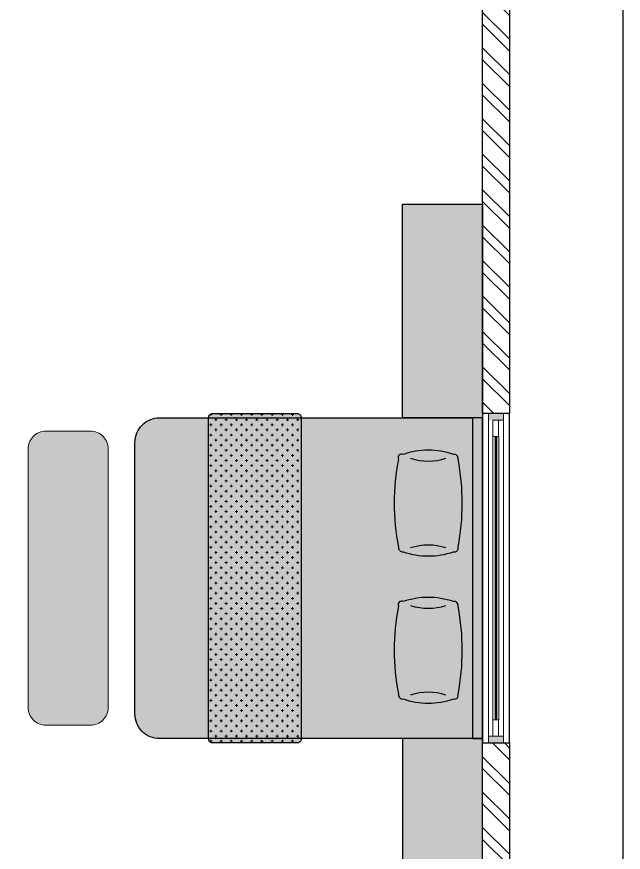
# Model space of a CAD drawing. Header units: inches. Extents: x 16106347 to 16308397, y -515360 to -420631.
# Drawn here: x 16184272 to 16187674, y -503859 to -499170 of the extents above; entities that cross this region are included whole.
import ezdxf

# ---------------------------------------------------------------- set-up
doc = ezdxf.new("R2010")
doc.units = ezdxf.units.IN
doc.header["$LTSCALE"] = 1000
doc.header["$MEASUREMENT"] = 0
doc.linetypes.add('DASHED2', pattern=[0.375, 0.25, -0.125])
doc.layers.get('0').update_dxf_attribs({"color": 1})
doc.layers.add('00', color=252, linetype='Continuous')
doc.layers.add('FURINTURE', color=37, linetype='Continuous')
for name, color, linetype, lineweight in [('CHHAJJA', 251, 'Continuous', 25), ('dim', 251, 'Continuous', 9), ('Dimension', 18, 'Continuous', 5), ('estofado', 7, 'Continuous', 25), ('FLOORING', 251, 'Continuous', 20), ('HA', 253, 'Continuous', 5), ('HACTH', 8, 'Continuous', 5), ('P GLASS', 140, 'Continuous', 25), ('WALL', 7, 'Continuous', 30), ('window', 150, 'Continuous', 9)]:
    doc.layers.add(name, color=color, linetype=linetype, lineweight=lineweight)
pattern_1 = [(315, (-360662.721, -10113.1275), (-3.97747564, -3.97747564), []), (315, (-360660.0695, -10113.1275), (-3.97747564, -3.97747564), [])]

# ---------------------------------------------------------------- blocks, each defined once
blk = doc.blocks.new('ert')
at = {"layer": 'P GLASS', "color": 140, "ltscale": 19}
for points in [[(24.4, 1.76), (-39.19, 1.76)], [(24.4, 1.43), (-39.19, 1.43)]]:
    blk.add_lwpolyline(points, dxfattribs=at)
at = {"layer": 'window', "color": 7}
blk.add_line((-39.19, 2.26), (24.4, 2.26, 0), dxfattribs=at)
at = {"layer": 'window', "color": 18, "ltscale": 19}
blk.add_line((-39.19, 0.94), (24.4, 0.94, 0), dxfattribs=at)
blk.add_lwpolyline([(29.6, 0), (-44.4, 0), (-44.4, 3.33), (29.6, 3.33)], close=True, dxfattribs=at)
blk = doc.blocks.new('r5yy6y')
at = {"layer": 'HACTH', "lineweight": -3, "ltscale": 1.5}
for points in [[(-27.94, -8.8), (-27.94, -5.48), (-29.48, -5.48), (-29.48, -8.8), (-27.96, -8.8)], [(44.51, -8.8), (44.51, -5.48), (42.97, -5.48), (42.97, -6.55), (42.97, -7.87), (42.97, -8.8)]]:
    blk.add_hatch(color=252, dxfattribs=at).paths.add_polyline_path(points)
at = {"layer": 'window', "color": 18, "ltscale": 19}
for p, q in [((-27.94, -5.48), (-29.48, -5.48)), ((-27.94, -6.55), (-27.94, -5.48)), ((42.97, -6.55, 0), (42.97, -5.48, 0)), ((42.97, -5.48, 0), (44.51, -5.48, 0)), ((-27.94, -6.55), (-27.94, -7.87)), ((-27.94, -7.87), (-27.94, -6.55)), ((-27.94, -8.8), (-29.48, -8.8)), ((-27.94, -8.8), (-27.94, -7.87)), ((42.97, -8.8, 0), (44.51, -8.8, 0))]:
    blk.add_line(p, q, dxfattribs=at)
blk.add_lwpolyline([(-27.94, -7.87), (-24.28, -7.87), (-24.28, -6.55), (-27.94, -6.55)], close=True, dxfattribs=at)
at = {"layer": 'window', "color": 18, "ltscale": 19, "elevation": 0}
blk.add_lwpolyline([(42.97, -7.87), (39.31, -7.87), (39.31, -6.55), (42.97, -6.55)], close=True, dxfattribs=at)
at = {"layer": 'WALL', "lineweight": 18}
blk.add_blockref('ert', (14.91, -8.8), dxfattribs=at)
blk = doc.blocks.new('pillow')
blk.add_hatch(color=256).paths.add_polyline_path([(412048.48, 5390.14, 0.238211), (412047.59, 5389.78, 0.284772), (412047.32, 5388.99, 0.164785), (412047.32, 5376.65, 0.323697), (412047.49, 5375.73, 0.297222), (412048.48, 5375.5, 0.092561), (412070.03, 5375.5, 0.247076), (412070.89, 5375.83, 0.237804), (412071.18, 5376.65, 0.164785), (412071.18, 5388.99, 0.247836), (412070.87, 5389.99, 0.113297), (412070.03, 5390.14, 0.092561)])
at = {"layer": 'estofado', "color": 250, "ltscale": 0.2}
for centre, radius, start, end in [((412048.39, 5389.08), 1.06, 85.146, 138.741), ((412059.25, 5332.44), 58.7, 79.4235, 100.5765), ((412070.12, 5388.24), 1.91, 66.9575, 92.813), ((412070.07, 5389.19), 1.13, 349.5802, 45.2583), ((412065.53, 5382.82), 19.22, 161.2852, 198.7148), ((412048.1, 5389.17), 0.797, 129.7359, 193.3179), ((412052.98, 5382.82), 19.22, 341.2852, 18.7148), ((412035.64, 5382.82), 13.34, 341.1598, 18.8402), ((412082.86, 5382.82), 13.34, 161.1598, 198.8402), ((412048.05, 5376.31), 0.803, 154.5497, 226.2961), ((412048.16, 5376.37), 0.926, 223.7751, 289.9875), ((412059.25, 5433.2), 58.7, 259.4235, 280.5765), ((412070.14, 5376.49), 0.996, 263.4894, 319.0033), ((412070.23, 5376.53), 0.965, 313.7321, 7.239)]:
    blk.add_arc(centre, radius, start, end, dxfattribs=at)
blk = doc.blocks.new('TYTYTY')
for color, points in [(7, [(151120.92, -46605.25), (151120.92, -46535.04, -0.414214), (151126.42, -46529.54), (151187.42, -46529.54, -0.414214), (151192.92, -46535.04), (151192.92, -46605.25)]), (256, [(151120.01, -46546.91), (151120.01, -46565.98, 0.414214), (151120.92, -46566.9), (151192.92, -46566.9, 0.414214), (151193.84, -46565.98), (151193.84, -46546.91, 0.414214), (151192.92, -46545.99), (151120.92, -46545.99, 0.414214)]), (7, [(151072.92, -46589.54), (151072.92, -46607.54), (151120.92, -46607.54), (151120.92, -46589.54)]), (7, [(151192.92, -46607.54), (151192.92, -46589.54), (151240.92, -46589.54), (151240.92, -46607.54)]), (7, [(151120.92, -46605.25), (151120.92, -46607.54), (151192.92, -46607.54), (151192.92, -46605.25)])]:
    blk.add_hatch(color=color).paths.add_polyline_path(points)
at = {"layer": 'FLOORING'}
h = blk.add_hatch(dxfattribs=at)
h.set_pattern_fill('CROSS', color=251, scale=4.583333, angle=180)
h.set_pattern_definition([(180, (529468.6527, -55746.2023), (-1.1458333333, 1.1458333333), [0.572916667, -1.71875]), (90, (529468.3662, -55746.4888), (1.1458333333, 1.1458333333), [0.572916667, -1.71875])])
h.paths.add_polyline_path([(151120.01, -46546.91), (151120.01, -46565.98, 0.414214), (151120.92, -46566.9), (151192.92, -46566.9, 0.414214), (151193.84, -46565.98), (151193.84, -46546.91, 0.414214), (151192.92, -46545.99), (151120.92, -46545.99, 0.414214)])
at = {"layer": 'FURINTURE', "color": 7}
for points in [[(151192.92, -46605.25), (151120.92, -46605.25), (151120.92, -46535.04, -0.414214), (151126.42, -46529.54), (151187.42, -46529.54, -0.414214), (151192.92, -46535.04)], [(151120.92, -46566.9), (151192.92, -46566.9, 0.414214), (151193.84, -46565.98), (151193.84, -46546.91, 0.414214), (151192.92, -46545.99), (151120.92, -46545.99, 0.414214), (151120.01, -46546.91), (151120.01, -46565.98, 0.414214)]]:
    blk.add_lwpolyline(points, format="xyb", close=True, dxfattribs=at)
at = {"layer": 'FURINTURE', "color": 7, "ltscale": 1.5}
for points in [[(151072.92, -46589.54), (151072.92, -46607.54), (151120.92, -46607.54), (151120.92, -46589.54)], [(151240.92, -46589.54), (151240.92, -46607.54), (151192.92, -46607.54), (151192.92, -46589.54)]]:
    blk.add_lwpolyline(points, close=True, dxfattribs=at)
at = {"layer": 'FURINTURE', "color": 7}
blk.add_lwpolyline([(151120.92, -46605.25), (151120.92, -46607.54), (151192.92, -46607.54), (151192.92, -46605.25)], close=True, dxfattribs=at)
at = {"layer": 'FURINTURE', "xscale": 0.9166666666666666, "yscale": 0.9166666666666666, "zscale": 0.9166666666666666, "rotation": 180}
for p in [(528861.73, -41661.09), (528894.76, -41661.09)]:
    blk.add_blockref('pillow', p, dxfattribs=at)
blk = doc.blocks.new('BENCHBEDROOM')
at = {"layer": 'HACTH'}
blk.add_hatch(color=254, dxfattribs=at).paths.add_polyline_path([(360091.1, -9043.47), (360091.1, -9101.47, 0.414214), (360095.1, -9105.47), (360105.1, -9105.47, 0.414214), (360109.1, -9101.47), (360109.1, -9043.47, 0.414214), (360105.1, -9039.47), (360095.1, -9039.47, 0.414214)])
at = {"layer": 'Dimension'}
blk.add_lwpolyline([(360105.1, -9039.47), (360095.1, -9039.47, 0.414214), (360091.1, -9043.47), (360091.1, -9101.47, 0.414214), (360095.1, -9105.47), (360105.1, -9105.47, 0.414214), (360109.1, -9101.47), (360109.1, -9043.47, 0.414214)], format="xyb", close=True, dxfattribs=at)
blk = doc.blocks.new('zw$8369')
at = {"layer": 'HA'}
h = blk.add_hatch(dxfattribs=at)
h.set_pattern_fill('ANSI32', color=251, scale=15, angle=360, style=0)
h.set_pattern_definition(pattern_1)
h.paths.add_polyline_path([(-469.63, -603.77), (-469.63, -755.82), (-463.63, -755.82), (-463.63, -603.77)])
h = blk.add_hatch(dxfattribs=at)
h.set_pattern_fill('ANSI32', color=251, scale=15, angle=360, style=0)
h.set_pattern_definition(pattern_1)
h.paths.add_polyline_path([(-469.62, -909.5), (-469.62, -829.75), (-463.62, -829.75), (-463.62, -909.5)])
at = {"layer": 'CHHAJJA', "color": 251, "linetype": 'DASHED2', "ltscale": 4, "elevation": 0}
blk.add_lwpolyline([(-463.56, -1025.75), (-438.07, -1025.75), (-438.13, 245.07), (-463.62, 245.07)], close=True, dxfattribs=at)
at = {"layer": 'dim', "color": 251, "elevation": 0}
blk.add_lwpolyline([(-688.62, -888.75), (-469.63, -888.75), (-469.63, -640.75), (-688.62, -640.75)], close=True, dxfattribs=at)
at = {"layer": 'FURINTURE', "color": 251, "elevation": 0}
blk.add_lwpolyline([(-463.62, -755.75), (-469.62, -755.75), (-469.62, -829.75), (-463.62, -829.75)], close=True, dxfattribs=at)
at = {"layer": 'WALL', "color": 251, "elevation": 0}
for points in [[(-463.63, -755.82), (-469.63, -755.82), (-469.63, -603.77), (-463.63, -603.77)], [(-463.62, -909.5), (-469.62, -909.5), (-469.62, -829.75), (-463.62, -829.75)]]:
    blk.add_lwpolyline(points, close=True, dxfattribs=at)
at = {"layer": 'Dimension', "color": 251, "ltscale": 1.5, "rotation": 90}
blk.add_blockref('TYTYTY', (-47077.17, -151949.68, 0), dxfattribs=at)
at = {"layer": 'Dimension', "color": 251, "rotation": 360}
blk.add_blockref('BENCHBEDROOM', (-360662.72, 8279.72, 0), dxfattribs=at)
at = {"layer": 'WALL', "color": 251, "lineweight": 18, "xscale": -1, "rotation": 270}
blk.add_blockref('r5yy6y', (-459.48, -800.27, 0), dxfattribs=at)

msp = doc.modelspace()

# ---------------------------------------------------------------- block references
at = {"layer": '00', "color": 1, "linetype": 'Continuous', "xscale": 25, "yscale": 25, "zscale": 25}
msp.add_blockref('zw$8369', (16198625.9, -482502.1, 0), dxfattribs=at)

doc.saveas('drawing.dxf')
